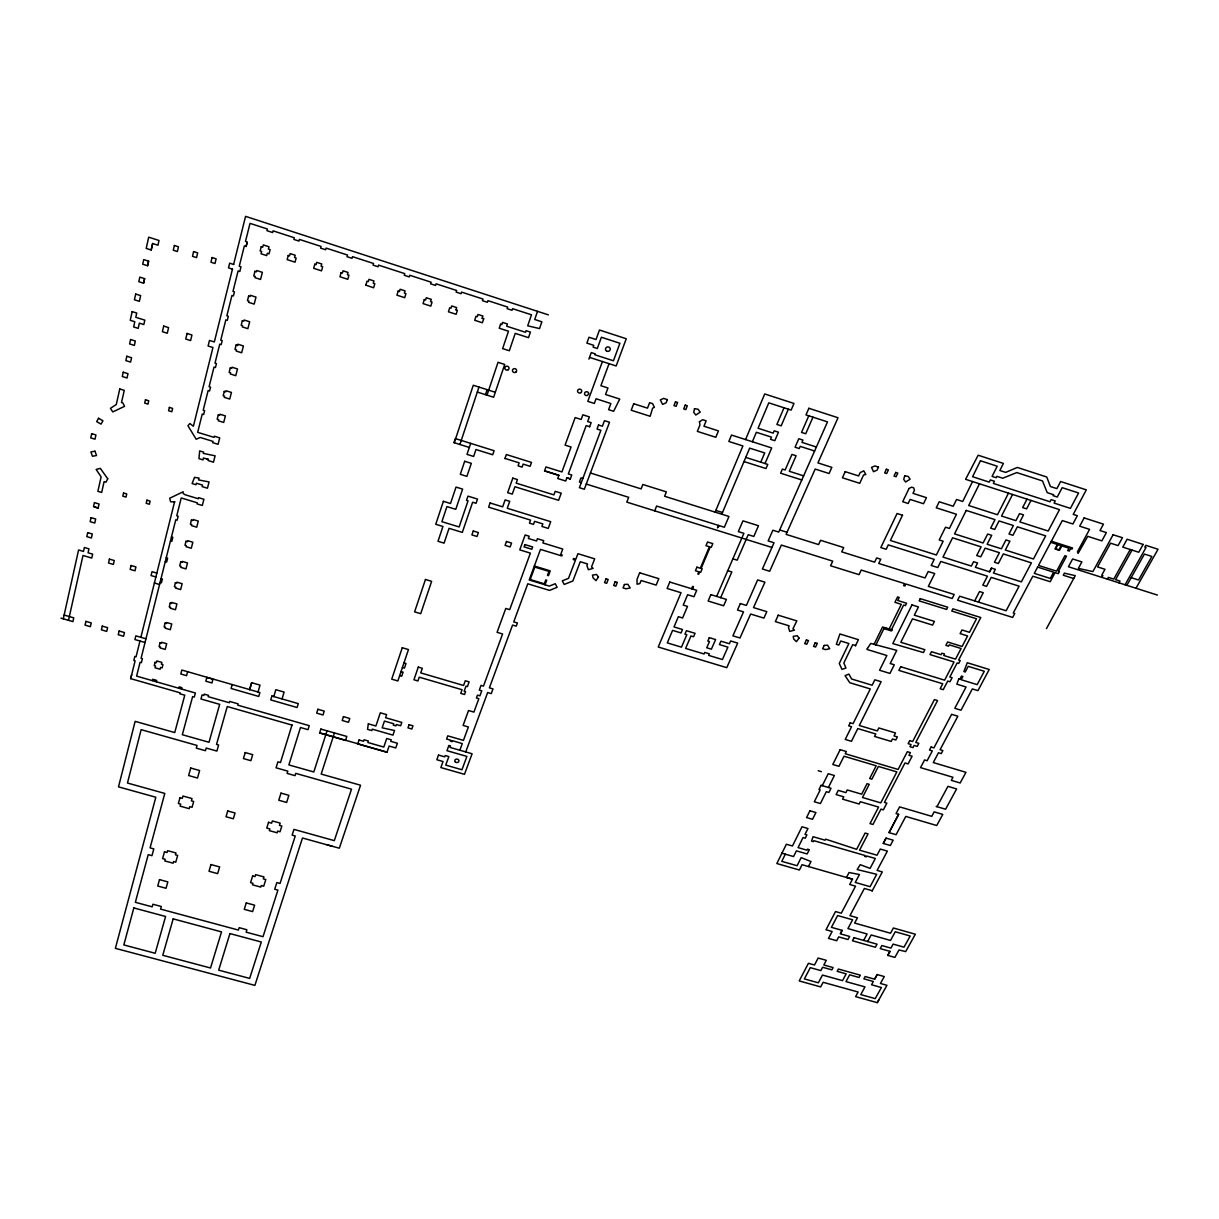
<?xml version="1.0" encoding="UTF-8"?>
<svg xmlns="http://www.w3.org/2000/svg" width="1219" height="1219" viewBox="0 0 1219 1219"><rect width="100%" height="100%" fill="white"/><g stroke="black" fill="none" stroke-linecap="round" stroke-linejoin="round"><path stroke-width="1.5" d="M63.297 618.825L78.58 549.982L83.486 551.43L84.37 547.514L88.957 548.87L88.073 552.786L92.659 554.142L91.76 558.058L82.999 555.468L68.493 620.319M143.598 283.189L144.619 278.633L139.835 277.124L138.814 281.68L143.568 283.189L144.619 278.633M147.575 265.742L148.611 261.171L143.72 259.601L142.699 264.188L147.56 265.742L148.611 261.171M151.186 250.017L152.634 243.51L157.952 245.217L159.019 240.478L148.703 237.172L146.204 248.417L151.186 250.017L152.634 243.51M94.396 506.921L98.145 508.079L99.059 504.011L94.396 502.609L93.497 506.647L98.145 508.049M332.406 846.321L302.48 838.002L254.893 985.379L115.378 948.336L155.819 797.241L118.502 786.864L135.141 721.343L174.744 732.573L184.77 695.196L179.879 693.794L180.138 692.819L130.692 678.648L135.111 660.835L133.816 660.454L134.806 656.477L136.04 656.828L139.972 641.026M140.886 637.308L174.591 501.771M232.448 269.125L214.331 341.975L209.47 340.451L208.099 346.013L212.944 347.537L193.379 426.269L189.905 423.496L187.939 425.751L196.198 439.251L200.206 437.453L213.02 441.4L212.7 442.68L218.064 444.326L219.725 437.88L214.346 436.234L214.056 437.362L197.676 432.334L202.247 414.064L203.664 414.506L204.624 410.681L203.207 410.254L208.129 390.552L209.561 390.994L210.537 387.124L209.104 386.682L214.011 367.071L215.458 367.513L216.433 363.597L215.001 363.14L219.755 344.139L221.203 344.596L222.208 340.604L220.761 340.162L225.835 319.866L227.298 320.323L228.303 316.285L226.856 315.828L231.945 295.47L233.408 295.943L234.444 291.844L232.981 291.371L238.101 270.938L239.823 271.487L240.996 266.809L239.259 266.26L244.364 245.888L246.101 246.451L246.969 243.038M233.606 264.447L245.568 216.357L548.382 314.868M246.116 246.467L247.244 241.972L245.491 241.408L250.017 223.367L267.372 229.004L266.946 230.681L272.645 232.539L273.071 230.848L294.328 237.766L293.886 239.427L298.96 241.072L299.402 239.412L321.054 246.436L320.597 248.112L325.641 249.743L326.098 248.082L347.476 255.03L347.019 256.691L352.032 258.321L352.504 256.66L373.532 263.487L373.06 265.148L378.058 266.763L378.53 265.117L404.784 273.65L404.297 275.296L409.279 276.911L409.767 275.265L431.115 282.198L430.612 283.829L435.564 285.444L436.082 283.814L456.637 290.488L456.119 292.118L461.056 293.718L461.574 292.103L483.014 299.066L482.48 300.682L487.402 302.282L487.935 300.666L507.653 307.066L507.119 308.681L512.026 310.266L512.559 308.666L531.469 314.807L527.705 325.823L539.529 328.566L541.861 321.801L534.73 319.485L537.518 311.333M236.151 344.947L235.008 349.411L236.456 349.868L236.151 351.042L241.667 352.763L243.419 345.952L237.903 344.215L237.583 345.449L236.136 344.992L237.598 345.404M208.403 459.472L208.129 460.553L213.462 462.184L215.108 455.815L203.299 453.392L203.619 452.127L199.672 450.908L198.956 458.634L203.009 459.883L203.482 457.978L208.403 459.472L207.001 459.03M152.375 680.644L152.725 679.273L156.657 680.4L156.306 681.771M178.782 688.232L179.147 686.861L181.844 687.638L181.479 688.994M187.619 671.715L186.568 675.661L180.793 674L181.844 670.039L259.891 692.544L258.748 696.46L231.077 688.476L232.189 684.56M130.616 678.633L131.682 674.716M365.822 285.276L367.01 281.193L368.29 281.604L368.946 279.334L373.928 280.949L373.273 283.219L374.812 283.722L373.623 287.791L365.868 285.139M249.59 689.573L251.586 682.686L260.028 685.124L258.017 692.011M249.712 689.619L251.708 682.716M273.787 696.567L275.829 689.695L284.118 692.087L282.061 698.944M292.042 724.894L280.477 762.545L277.902 761.814L276.073 767.818L287.821 771.139L287.105 773.41L295.044 775.65L295.76 773.379L351.514 789.165L334.311 840.638L293.962 829.392L292.133 835.137L295.242 835.99L280.05 883.47L276.85 882.586L274.717 889.23L277.917 890.114L263.014 936.695L246.131 932.154L246.893 929.747L239.153 927.659L238.406 930.067L160.573 909.1L161.304 906.494L152.893 904.239L152.177 906.845L135.355 902.304L148.23 854.656L151.964 855.677L153.807 848.881L150.074 847.86L164.794 793.432L127.462 783.025L141.145 729.648L197.021 745.449L196.289 748.131L205.432 750.706L206.179 748.039L216.891 751.072L218.612 745.007L216.525 744.413L227.252 706.532L291.981 725.076M455.952 309.794L456.653 307.569L451.7 305.954L450.984 308.194L449.704 307.782L448.44 311.805L456.135 314.289L457.399 310.266L455.952 309.794M327.042 730.836L313.801 771.977L288.873 764.923L300.468 727.514L307.996 729.678L309.26 725.671L237.781 705.161L238.147 703.866L229.66 701.428L229.294 702.723L208.159 696.659L208.525 695.363L204.243 694.144L203.893 695.439L202.08 694.906L200.967 698.99L219.664 704.353L209.013 742.28L182.317 734.722L192.632 696.613L194.278 697.085L195.39 693.001L136.604 676.118L140.078 662.267L141.389 662.648L142.394 658.656L141.084 658.275L175.765 519.782L177.136 520.193L178.157 516.17L176.77 515.759L181.235 497.962L197.31 502.822L197.036 503.889L202.308 505.474L203.908 499.272L198.621 497.672L198.347 498.754L185.136 494.762L183.094 493.451L183.17 491.76L169.685 498.251L170.645 501.771L174.85 501.847M334.463 732.893L321.191 774.08L360.55 785.234L339.324 848.195L326.936 844.797M482.16 318.266L482.907 316.056L477.985 314.456L477.284 316.696L476.004 316.285L474.709 320.292L482.374 322.761L483.699 318.768M454.291 442.741L473.277 385.265L495.31 392.274M459.898 444.493L478.976 387.078M485.482 394.651L487.158 389.684M470.686 443.381L466.999 454.382L473.642 456.455L475.974 449.521L492.705 454.763L494.106 450.71L455.312 438.566L453.971 442.634L469.33 447.449M487.021 395.139L498.038 362.302L504.712 364.451L493.634 397.242L477.33 392.061M504.94 458.588L506.342 454.535L531.499 462.412L530.113 466.298L523.149 464.119L522.098 467.121L518.075 465.856L519.126 462.854L504.986 458.435M558.881 475.38L544.543 470.9L545.96 466.938L561.913 471.936L571.056 447.023L565.083 445.148L575.155 417.568L581.158 419.473L582.865 414.81L589.386 416.898L587.665 421.545L591.154 422.658L589.63 426.772M588.914 359.102L591.276 352.581L595.268 353.876L594.918 354.79L613.447 360.778L619.922 343.27L601.394 337.252L597.295 348.512L593.104 347.141L593.76 345.343L586.872 343.103L588.99 337.252L596.015 339.537L599.458 330.029L626.261 338.745L616.144 365.974L589.539 357.38M459.837 750.234L462.291 743.575L452.401 740.71L452.051 741.655L450.421 741.182L450.756 740.238L446.596 739.034L447.754 735.849L463.449 740.39L468.37 726.966L463.098 725.442L468.538 710.525L473.917 712.094L478.838 698.67L476.431 697.969L477.482 695.135L479.905 695.836L481.749 690.807L479.326 690.091L481.033 685.398L483.471 686.114L502.594 633.971L497.062 632.326L505.778 608.449L509.71 609.622L530.402 553.136L519.766 549.876L525.16 534.973L529.183 536.208L528.345 538.478L536.558 540.992L537.396 538.722L543.704 540.657L542.866 542.927L562.751 549.038L560.679 554.569L562.218 555.041L561.868 555.955L540.474 549.403L529.198 579.985L549.342 586.095L555.239 583.718L557.144 587.314L549.525 590.392L527.781 583.794L513.732 621.888L517.405 622.985L516.231 626.17L512.559 625.073L489.383 687.851L492.994 688.903L491.257 693.611L487.646 692.544L465.734 751.925M602.415 361.54L587.802 401.356L594.339 403.443L596.076 398.735L610.871 403.55L608.586 409.675L613.629 411.275L619.755 399.055L605.553 394.499L607.961 387.977L600.891 385.707L609.058 363.689M570.34 478.869L566.911 477.802L565.723 481.017L557.723 478.518L558.912 475.303L544.573 470.808M570.233 479.158L571.772 475.014L568.328 473.947L586.171 425.599L589.646 426.711M545.015 584.785L546.721 580.229L545.777 579.939L544.329 583.81L530.219 579.528L534.806 567.079L548.977 571.391L547.483 575.368L548.443 575.658L550.241 570.858L534.349 566.012M194.872 477.452L199.047 478.046L198.56 479.92L209.058 481.932L207.443 488.209L202.141 486.594L202.522 485.086L196.396 483.242L196.015 484.751L192.099 483.562L194.522 477.345M654.71 510.837L656.614 506.053L724.36 527.248L728.947 516.46L664.599 496.27L666.366 491.882L642.84 484.492L641.103 488.895L590.438 473.002M715.126 512.117L742.904 445.956L728.84 441.461L731.507 435.061L771.703 447.952L765.014 463.54M745.571 439.571L764.724 393.966L793.98 403.459L791.131 410.087L768.778 402.849L758.066 428.25L773.181 433.126L774.172 430.825L778.453 432.196L774.812 440.699L770.53 439.328L771.475 437.133L756.359 432.288L752.367 441.75M721.785 514.205L749.67 448.135L764.709 452.935L760.763 462.184M691.615 588.731L692.59 586.43L693.428 586.689L692.453 588.99M718.524 525.419L717.473 527.888L719.149 525.618M784.015 407.786L776.884 424.456L781.181 425.842L788.327 409.188M716.65 596.426L743.88 533.343L738.318 531.606L742.95 520.848L758.477 525.724L753.814 536.451L748.222 534.699L737.19 560.161L732.878 558.835M720.688 597.66L731.827 571.924L727.453 570.583M808.776 415.801L801.538 432.395L805.713 433.751L812.966 417.172M902.487 515.241L890.388 540.474L936.39 554.995L943.14 541.221L939.209 539.971L945.517 527.202L949.433 528.452L956.427 514.25L936.268 507.805L939.209 501.771L953.212 506.251L956.549 499.485L962.736 501.466L972.549 481.551M855.418 645.887L858.42 639.67L839.891 633.971L836.341 644.318L838.794 645.064L840.744 641.011L848.881 643.51L839.266 663.486L841.979 669.383L845.925 668.012L843.838 662.968L852.691 644.668L855.57 645.567M873.993 644.44L882.541 627.008L891.942 629.903L891.439 630.939L883.897 628.608M875.851 645.019L884.415 627.572M889.017 629.263L901.313 604.319L894.929 602.323L897.58 596.914L899.241 597.432L897.733 600.479L906.586 603.237L905.412 605.584L903.645 605.035L891.333 629.979M785.326 854.184L781.775 861.345L797.089 865.734L801.157 857.627L811.001 861.559L808.487 866.541M822.292 785.676L828.234 773.699L834.375 775.513L828.417 787.474M979.497 483.791L968.678 505.504L997.492 514.753L1008.479 493.162M1012.562 494.472L1001.546 516.048L1015.899 520.65L1019.541 513.61L1023.518 514.89L1019.876 521.93L1048.218 531.027L1059.494 509.633L965.6 479.311L978.156 455.22L1003.405 463.433L999.854 470.504L1005.675 472.393L1017.332 467.441L1046.755 477.01L1050.397 486.518L1056.873 488.621L1060.606 481.52L1086.312 489.87L1073.238 514.388L1077.322 515.713L1072.903 523.987L1062.298 520.574L1038.512 565.418L1056.614 571.162L1064.918 555.696L1066.503 556.199L1058.412 571.269L1059.402 571.574L1058.275 573.646L1055.09 572.625L1050.214 581.707L1032.798 576.206L1013.279 612.989L1014.772 613.462L1012.669 617.423L957.631 600.205L959.673 596.213L1006.132 610.749L1019.114 586.171L991.199 577.364L986.552 586.354L982.804 585.166L987.436 576.176L940.794 561.456L937.761 567.536L931.209 565.464L934.226 559.384L888.27 544.893L886.183 549.266L880.819 547.575L897.077 513.504L902.548 515.256M989.523 571.787L991.443 568.069L995.359 569.319L993.439 573.021L1021.385 581.859L1031.411 562.858L1003.328 553.929L998.361 563.513L994.445 562.264L999.382 552.679L985.15 548.154L980.731 556.824L976.709 555.544L981.127 546.874L952.572 537.808L942.973 557.083L971.375 566.058L973.585 561.715L977.577 562.98L975.368 567.307L989.676 571.833L991.596 568.13M1027.007 499.135L1022.65 507.592L1026.627 508.872L1031 500.43M974.682 600.906L979.512 591.535L983.261 592.708L978.415 602.079M872.088 891.059L882.297 871.905L877.116 870.412L887.371 851.106L880.286 849.049L877.025 855.235L859.578 850.176L868.035 833.918L865.094 833.065L856.637 849.323L825.629 839.16L825.095 840.196L813.088 836.706L811.534 841.14L813.347 841.659L813.835 840.683L865.033 855.509L864.591 856.363L866.267 856.85L866.709 855.997L875.318 858.481L870.092 868.385L860.233 864.682L857.155 869.543L876.69 874.313L870.107 886.685L855.281 882.434L859.425 874.526L849.064 872.514L846.474 877.451L852.477 879.173L849.689 884.491L855.525 886.167L841.308 913.199L835.518 911.553L825.994 929.777L832.12 931.499L828.493 938.401L836.676 940.702L838.687 936.893L847.997 939.514L849.643 936.451L840.318 933.815L842.131 930.356L831.434 927.339L837.621 915.545L852.599 919.781L847.921 928.573L867.105 933.998L863.646 940.413M886.061 838.108L883.257 843.441L890.342 845.498L893.161 840.181L886.061 838.108L883.318 843.457M898.616 814.322L888.971 832.607L896.087 834.68L905.778 816.425L936.741 825.522L942.775 814.399L934.165 811.869L931.758 816.334L899.607 806.871L896.072 813.576L898.693 814.353L889.047 832.623M840.531 933.388L842.131 930.356M936.969 806.673L947.94 786.346L956.61 788.937L945.594 809.233L936.131 806.429M867.623 941.525L871.174 934.973L890.495 940.443L895.249 931.758L910.197 936.009L903.995 947.163L893.131 944.1L890.921 948.108L881.87 945.548L880.209 948.595L890.007 951.369L887.737 955.376L894.898 957.403L899.012 949.951L905.671 951.612L915.347 934.226L893.39 927.994L890.51 933.236L854.626 923.057L857.445 917.785L849.963 915.652L864.362 888.468L872.271 890.723M1046.466 628.608L1075.265 575.658L1064.385 573.159L1063.258 575.231L1073.695 578.537M1113.13 534.714L1092.91 571.559L1078.358 568.42L1081.893 561.913L1072.629 558.957L1068.423 566.744L1157.41 595.07M874.632 979.177L877.177 974.545L884.278 976.571L880.438 983.474L886.944 985.287L877.284 1002.643L855.616 996.624L858.13 992.022L823.13 982.301L820.677 986.902L799.192 980.945L808.426 963.3L814.505 964.991L818.162 958.058L826.284 960.328L823.815 964.976L833.08 967.566L831.861 969.836L822.612 967.261L820.844 970.598L810.285 967.657L804.372 978.918L818.36 982.804L822.475 975.063L842.527 980.64L846.184 973.859L837.179 971.33L838.398 969.044L860.309 975.17L859.06 977.47L849.643 974.834L845.986 981.6L864.987 986.902L860.751 994.597L875.242 998.635L881.413 987.527L871.539 984.769L873.353 981.493L863.875 978.827L865.124 976.526L874.617 979.177L877.162 974.575M1101.915 577.41L1102.905 575.627L1101.702 575.246L1104.993 569.288L1097.542 566.911L1110.585 543.186L1118.082 545.594L1122.44 537.716L1113.099 534.775M1107.355 579.132L1108.345 577.364L1113.785 579.086L1130.257 549.51M877.299 1002.643L878.96 999.656M1132.04 550.089L1115.553 579.65L1119.987 581.067L1118.996 582.834M1143.148 544.451L1138.759 552.253L1122.775 547.118L1127.148 539.225L1143.132 544.451M1125.076 584.785L1146.012 547.529L1144.809 547.133L1145.83 545.32L1158.05 549.266L1135.986 588.259M1126.844 585.349L1144.428 554.066L1151.864 556.458L1138.561 580.015L1131.171 577.654M887.737 955.376L890.007 951.369M515.911 372.085L515.5 372.359A2.088 1.966 9.4 0 1 512.681 371.46A2.088 1.966 9.4 0 1 513.58 368.824A2.088 1.966 9.4 0 1 516.399 369.723L516.566 370.195A2.088 1.966 9.4 0 1 515.942 372.069M781.562 853.102L793.584 856.561L796.418 850.862L807.161 853.955L809.309 849.689L807.511 849.171L806.993 850.192L798.049 847.616L803.047 837.56L805.256 838.2L806.902 834.908L805.028 834.375L807.953 828.509L801.995 826.787L792.457 846.001L786.377 844.249L776.838 863.54L799.39 870.016L802.056 864.698L852.477 879.173M319.683 732.817L387.032 752.123M60.95 618.14L72.911 621.599L73.765 617.85L64.074 615.031M145.031 642.504L134.928 639.564L135.842 635.846L145.96 638.786M401.036 671.562L403.093 672.157L401.721 676.195L399.68 675.585M156.855 573.113L152.025 571.681L151.065 575.551L155.895 576.983M818.178 770.728L821.393 771.673M161.045 578.583L162.386 578.979L161.426 582.834L160.07 582.438M154.402 582.987L159.552 584.51M403.961 662.892L406.018 663.486L404.464 668.119L402.407 667.509M166.256 557.753L167.612 558.165L166.637 562.066L165.281 561.669M171.468 536.969L172.824 537.381L171.833 541.343L170.462 540.931M884.293 627.815L891.836 630.132M582.834 478.488L580.945 477.894L579.391 482.023L581.295 482.617M566.881 477.878L570.309 478.96M586.278 484.065L628.684 497.322L626.795 502.121L771.932 547.453M779.672 529.96L787.032 532.276M715.843 510.411L722.501 512.498M745.769 457.399L767.772 464.409L765.989 468.553L744.001 461.559M803.626 475.852L789.303 471.281L796.098 455.754L791.939 454.428L785.158 469.955L782.415 469.086L780.617 473.216L801.797 479.966M232.524 269.155L228.502 267.86L229.66 263.182L233.698 264.477M1051.357 541.221L1072.568 548.001L1071.958 549.129L1070.556 548.672L1069.276 551.049L1067.692 550.546L1068.972 548.169L1061.825 545.883L1059.433 550.363L1054.968 548.946L1057.361 544.451L1050.763 542.333M816.38 447.007L801.95 442.375L802.94 440.089L798.78 438.749L795.078 447.205L799.253 448.546L800.197 446.367L814.612 451M482.175 318.281L483.684 318.768M107.729 478.777L105.992 482.191L104.103 481.627L101.665 492.461L97.886 491.333L101.116 476.888L96.149 469.437L100.324 468.37L107.729 478.777M694.495 408.685L693.748 412.327L695.805 415.039L700.224 412.113L698.03 409.218L694.495 408.685M588.686 393.783L587.528 395.398A2.072 1.935 0.3 0 1 584.754 394.514A2.072 1.935 0.3 0 1 585.699 391.908A2.072 1.935 0.3 0 1 588.472 392.808L588.686 393.783M91.684 433.674L90.755 437.895L95.006 439.19L95.935 434.97L91.684 433.674M135.705 294.053L134.425 299.767L139.362 301.322L140.642 295.608L135.705 294.053M132.17 311.607L130.235 320.292L134.806 321.725L133.633 326.951L138.189 328.383L139.362 323.157L143.827 324.559L144.832 320.14L135.797 317.306L136.741 313.054L132.17 311.607M123.241 372.206L122.281 376.519L127.035 377.981L127.995 373.684L123.241 372.206M126.806 356.253L125.847 360.611L130.601 362.089L131.591 357.746L126.806 356.253M130.555 339.522L129.564 343.91L134.364 345.419L135.339 341.03L130.555 339.522M87.692 532.657L86.793 536.619L91.41 537.99L92.309 533.983L87.692 532.657M91.044 517.664L90.145 521.671L94.777 523.042L95.676 519.004L91.044 517.664M119.767 388.968L116.293 404.51L110.441 408.335L112.773 411.931L124.551 406.338L122.86 402.94L121.504 402.529L124.247 390.354L119.767 388.968M85.909 621.37L85.04 625.118L90.374 626.657L91.242 622.909L85.909 621.37M174.378 245.491L173.296 250.215L177.364 251.525L178.446 246.802L174.378 245.491M123.546 492.994L122.814 496.148L125.999 497.093L126.746 493.954L123.546 492.994M145.472 399.786L144.695 403.108L147.971 404.129L148.748 400.792L145.472 399.786M109.405 559.094L108.506 562.995L113.367 564.427L114.266 560.527L109.405 559.094M163.696 326.082L162.401 331.69L167.277 333.229L168.588 327.621L163.696 326.082M102.289 626.124L101.406 629.857L106.723 631.396L107.607 627.663L102.289 626.124M193.608 251.586L192.495 256.31L196.549 257.605L197.661 252.897L193.608 251.586M131.088 565.494L130.159 569.38L134.989 570.812L135.934 566.926L131.088 565.494M146.935 500.171L146.189 503.295L149.358 504.255L150.105 501.116L146.935 500.171M169.365 407.405L168.572 410.727L171.833 411.732L172.626 408.411L169.365 407.405M187.086 333.457L185.745 339.05L190.606 340.573L191.947 334.996L187.086 333.457M119.142 631.015L118.243 634.733L123.546 636.272L124.46 632.554L119.142 631.015M212.091 257.529L210.948 262.222L214.986 263.517L216.129 258.824L212.091 257.529M155.072 662.344L154.234 665.62L155.544 666.001L155.087 667.799L160.1 669.246L160.573 667.448L162.112 667.89L162.95 664.614L161.411 664.172L161.868 662.389L156.855 660.942L156.398 662.694L155.072 662.344M160.055 642.87L159.11 646.573L160.42 646.954L160.177 647.929L165.22 649.392L166.683 643.739L161.624 642.276L161.38 643.236L160.055 642.87M165.098 623.107L164.138 626.856L165.464 627.236L165.22 628.227L170.294 629.705L171.772 623.976L166.683 622.498L166.439 623.458L165.098 623.107M170.218 603.07L169.243 606.864L170.584 607.26L170.325 608.251L175.445 609.744L176.938 603.954L171.818 602.445L171.559 603.435L170.218 603.07M175.384 582.819L174.408 586.659L175.749 587.07L175.49 588.076L180.641 589.585L182.149 583.703L176.999 582.194L176.74 583.185L175.384 582.819M180.702 562.035L179.696 565.936L181.052 566.347L180.793 567.368L185.974 568.907L187.497 562.949L182.317 561.41L182.058 562.416L180.702 562.035M185.989 541.312L184.983 545.259L186.339 545.67L186.08 546.706L191.292 548.26L192.846 542.226L187.619 540.672L187.36 541.693L185.989 541.312M191.398 520.147L190.377 524.155L191.749 524.566L191.474 525.618L196.716 527.187L198.286 521.077L193.044 519.492L192.77 520.528L191.398 520.147M218.277 414.917L217.18 419.214L218.597 419.656L218.308 420.784L223.702 422.444L225.393 415.908L219.984 414.247L219.679 415.374L218.277 414.917M224.281 391.406L223.168 395.779L224.586 396.221L224.296 397.364L229.736 399.055L231.442 392.427L225.987 390.735L225.698 391.878L224.281 391.406M230.269 367.955L229.142 372.359L230.574 372.801L230.284 373.959L235.755 375.665L237.492 368.946L232.006 367.224L231.717 368.382L230.284 367.925M242.337 320.749L241.179 325.275L242.627 325.732L242.322 326.921L247.868 328.673L249.651 321.755L244.09 320.003L243.785 321.191L242.337 320.734M248.63 296.065L247.457 300.666L248.92 301.139L248.615 302.342L254.192 304.11L256.005 297.101L250.413 295.318L250.093 296.537L248.63 296.065M254.954 271.304L253.765 275.966L255.243 276.439L254.923 277.658L260.546 279.456L262.39 272.34L256.752 270.542L256.432 271.776L254.954 271.304M261.232 246.741L260.15 250.992L261.628 251.464L261.034 253.781L266.687 255.609L267.296 253.293L269.033 253.857L270.13 249.621L268.378 249.057L268.972 246.756L263.304 244.912L262.71 247.228L261.232 246.741M288.233 255.472L287.151 259.617L295.044 262.176L296.141 258.032L294.587 257.529L295.196 255.228L290.152 253.598L289.543 255.899L288.233 255.472M133.831 907.942L123.835 944.938L155.179 953.273L165.586 916.475L133.831 907.942M314.807 264.203L313.679 268.317L321.542 270.862L322.669 266.748L321.115 266.245L321.74 263.959L316.727 262.329L316.102 264.614L314.807 264.203M206.864 677.459L205.828 681.208L211.938 682.975L212.975 679.227L206.864 677.459M904.681 475.867L903.721 479.387L905.58 481.993L910.121 479.174L908.14 476.385L904.681 475.867M164.474 851.807L162.615 858.587L165.205 859.304L164.763 860.919L173.098 863.204L173.555 861.574L175.765 862.183L177.669 855.418L175.46 854.809L175.963 852.965L167.597 850.679L167.094 852.523L164.474 851.807M179.985 797.653L178.37 803.504L180.702 804.159L180.153 806.17L189.189 808.669L189.753 806.673L192.053 807.313L193.699 801.477L191.383 800.837L192.023 798.552L182.957 796.022L182.317 798.308L179.985 797.653M159.506 879.615L157.739 886.03L166.043 888.285L167.841 881.886L159.506 879.615M190.713 768.031L188.625 775.543L197.508 778.042L199.611 770.53L190.713 768.031M341.122 272.675L339.964 276.774L347.796 279.303L348.954 275.204L347.4 274.717L348.04 272.431L343.042 270.816L342.402 273.086L341.122 272.675M173.174 918.867L162.767 955.285L210.521 967.993L221.523 931.88L173.174 918.867M210.978 864.545L209.013 871.265L217.652 873.642L219.649 866.922L210.978 864.545M227.724 810.955L226.018 816.745L233.332 818.787L235.054 812.997L227.724 810.955M245.217 752.55L243.434 758.584L250.885 760.686L252.683 754.652L245.217 752.55M271.913 696.019L270.755 699.919L297.086 707.508L298.274 703.622L271.913 696.019M398.156 291.112L396.952 295.181L404.708 297.68L405.927 293.627L404.388 293.124L405.074 290.869L400.106 289.269L399.436 291.524L398.156 291.112M424.303 299.569L423.069 303.607L430.795 306.106L432.044 302.068L430.566 301.596L431.267 299.356L426.284 297.741L425.599 299.981L424.303 299.569M229.934 933.571L218.673 970.156L249.666 978.4L261.308 942.013L229.934 933.571M268.546 822.322L266.763 828.082L269.871 828.935L269.353 830.627L277.14 832.79L277.658 831.114L280.05 831.769L281.848 826.025L279.471 825.354L280.172 823.115L272.355 820.936L271.654 823.191L268.546 822.322M252.638 875.958L250.581 882.632L252.942 883.287L252.47 884.826L260.759 887.097L261.247 885.558L263.7 886.228L265.803 879.554L263.334 878.884L263.959 876.903L255.624 874.632L255.015 876.598L252.638 875.958M246.253 902.913L244.257 909.328L252.607 911.599L254.619 905.184L246.253 902.913M280.995 793.127L278.785 800.243L286.648 802.437L288.873 795.337L280.995 793.127M317.869 709.275L316.666 713.145L323.005 714.974L324.224 711.104L317.869 709.275M320.871 729.069L319.622 733L345.51 740.421L346.805 736.444L320.871 729.069M343.438 716.65L342.189 720.49L348.512 722.318L349.762 718.479L343.438 716.65M359.072 739.963L357.761 743.94L386.972 752.306L389.12 746.043L395.764 747.948L397.379 743.24L390.735 741.335L391.253 739.811L386.713 738.516L383.802 747.064L367.833 742.478L368.336 740.984L364.07 739.765L363.567 741.259L359.072 739.963M500.552 324.224L499.226 328.216L508.475 331.202L502.639 348.604L509.329 350.752L515.21 333.366L528.513 337.663L530.417 332.101L526.059 330.684L525.511 332.284L506.693 326.204L507.439 323.995L502.548 322.41L501.817 324.635L500.552 324.224M368.351 723.842L367.528 729.343L371.81 730.577L372.283 729.16L392.96 735.118L394.545 730.501L382.156 727.819L384.442 721.069L393.752 723.766L393.28 725.122L395.946 725.884L396.404 724.528L400.655 725.762L401.813 722.41L385.57 717.717L386.621 714.624L380.328 712.795L375.894 726.006L368.351 723.842M443.396 501.314L435.747 524.277L442.954 526.471L437.987 541.282L444.051 543.141L449.049 528.33L462.306 532.398L472.637 502.243L476.065 503.295L477.513 499.074L467.959 496.133L466.527 500.354L468.035 500.826L459.136 526.958L441.887 521.686L446.931 506.586L455.784 509.313L462.611 489.109L456.028 487.082L450.512 503.508L443.396 501.314M402.27 647.731L391.726 679.151L397.866 680.949L408.472 649.559L402.27 647.731M464.683 461.27L460.31 474.313L466.907 476.37L471.311 463.342L464.683 461.27M425.461 579.482L414.597 611.862L420.707 613.675L431.633 581.341L425.461 579.482M418.285 667.098L413.927 679.76L417.949 680.933L419.245 677.17L462.047 689.725L460.736 693.367L464.561 694.495L465.582 691.645L464.165 691.234L465.978 686.19L467.41 686.602L469.117 681.893L465.277 680.751L463.57 685.474L420.723 672.888L422.307 668.286L418.285 667.098M473.262 530.996L471.905 534.928L477.01 536.482L478.381 532.566L473.262 530.996M409.081 724.68L407.969 727.895L411.854 729.008L412.967 725.793L409.081 724.68M490.099 502.975L488.636 507.18L530.555 520.102L529.457 523.149L533.48 524.383L534.577 521.351L542.836 523.896L541.906 526.456L548.23 528.406L550.714 521.686L507.272 508.277L509.74 501.329L505.108 499.912L502.67 506.845L490.099 502.975M512.818 478.122L507.653 492.674L512.285 494.106L514.906 486.731L558.592 500.308L561.228 493.192L555.194 491.318L553.898 494.884L516.17 483.151L517.435 479.57L512.788 478.122M506.464 541.495L505.077 545.396L510.151 546.95L511.553 543.049L506.464 541.495M438.505 755.079L436.829 759.742L443.046 761.525L440.851 767.559L464.469 774.324L472.103 753.769L449.963 747.384L450.497 745.906L448.866 745.449L446.962 750.691L466.892 756.42L461.955 769.753L445.743 765.105L448.851 756.557L445.225 755.521L444.722 756.862L438.505 755.079M524.901 544.573L524.063 546.874L531.819 549.251L532.657 546.95L524.901 544.573M598.529 425.004L597.02 429.058L600.876 430.277L579.406 487.676L584.328 489.23L609.5 422.262L604.472 420.662L602.384 426.223L598.529 425.004M573.616 558.531L573.22 559.551L575.429 560.237L568.511 578.355L562.309 580.853L564.214 584.465L572.869 580.975L580.259 561.715L587.512 563.94L586.888 565.555L588.381 569.715L593.15 568.374L591.52 566.972L594.674 558.835L577.928 553.7L575.825 559.216L573.616 558.531M633.697 403.733L631.213 410.239L650.138 416.288L652.622 408.152L654.405 407.298L652.592 403.641L649.605 402.697L647.487 408.152L633.697 403.733M667.357 399.619L666.107 402.803L662.603 404.403L660.317 399.923L663.608 398.415L667.357 399.619M675.478 401.813L673.985 405.622L676.088 406.308L677.596 402.499L675.478 401.813M606.041 578.827L604.533 582.636L606.696 583.307L608.19 579.482L606.041 578.827M685.215 405.135L683.707 408.929L685.809 409.614L687.318 405.805L685.215 405.135M615.184 581.676L613.675 585.486L615.824 586.156L617.347 582.347L615.184 581.676M624.418 584.51L623.061 587.893L626.002 588.807L630.223 587.939L627.831 584.251L624.418 584.51M699.432 421.744L699.95 424.959L697.344 431.389L715.812 437.301L718.448 430.886L703.957 426.239L706.136 420.829L702.632 419.702L699.432 421.744M639.655 572.793L637.049 579.254L637.049 584.206L639.838 583.627L641.118 580.503L656.157 585.105L658.809 578.675L639.655 572.793M669.78 582.042L667.113 588.457L681.04 592.724L658.245 647.015L726.768 667.662L737.693 643.099L730.638 640.965L729.404 643.739L720.932 641.179L719.439 644.592L727.895 647.152L722.425 659.54L708.666 655.38L709.336 653.841L704.719 652.439L704.049 653.978L685.611 648.417L690.96 635.952L693.581 636.745L695.059 633.316L686.419 630.711L684.956 634.139L686.815 634.703L681.482 647.167L667.296 642.885L672.568 630.375L681.025 632.951L682.488 629.507L674.016 626.947L678.343 616.692L682.594 617.987L687.501 606.407L683.234 605.112L687.607 594.735L693.992 596.701L696.704 590.301L669.78 582.042M696.933 567.17L695.439 570.751L698.777 571.787L697.847 573.981L698.7 574.24L699.63 572.046L700.666 572.366L702.174 568.801L701.138 568.465L710.205 546.996L711.256 547.331L712.825 543.628L707.553 541.983L705.984 545.685L709.397 546.752L700.316 568.222L696.933 567.17M710.875 594.643L708.132 601.028L723.629 605.782L726.402 599.413L710.875 594.643M808.867 408.289L805.988 414.902L827.503 421.881L778.743 532.078L772.861 530.235L768.153 540.931L774.004 542.775L762.408 568.999L769.692 571.254L781.349 545.061L832.729 561.136L830.581 565.768L859.045 574.652L861.239 570.05L904.528 583.581L903.553 585.577L904.909 586.004L905.885 584.008L952.176 598.499L954.203 594.491L928.329 586.4L934.714 573.57L928.192 571.528L925.008 577.958L878.747 563.452L880.773 559.231L876.659 557.936L874.632 562.157L841.719 551.841L843.7 547.575L820.555 540.307L818.604 544.588L786.103 534.379L815.176 469.071L829.088 473.521L831.846 467.365L817.919 462.9L838.017 417.751L808.867 408.289M709.306 637.644L707.828 641.072L709.458 641.56L706.746 647.792L711.378 649.178L715.614 639.564L709.306 637.644M740.36 603.557L737.51 610.033L743.514 611.862L732.909 635.846L739.979 637.994L750.63 614.041L763.902 618.109L766.797 611.679L753.51 607.595L764.923 582.164L757.654 579.924L746.378 605.416L740.36 603.557M778.255 615.199L775.345 621.614L789.181 625.85L788.464 627.389L789.683 631.412L794.468 630.132L792.959 628.775L796.83 620.898L778.255 615.199M845.209 471.646L842.42 477.787L859.73 483.318L863.555 475.014L865.825 474.496L863.768 470.824L860.126 472.667L858.633 475.943L845.209 471.646M878.472 467.121L877.055 470.168L873.505 471.707L871.524 467.395L874.861 465.948L878.472 467.121M806.399 639.945L804.677 643.617L806.765 644.257L808.487 640.584L806.399 639.945M886.365 469.239L884.644 472.911L886.685 473.551L888.392 469.894L886.365 469.239M815.252 642.703L813.53 646.375L815.618 647.015L817.339 643.342L815.252 642.703M895.752 472.439L894.03 476.096L896.072 476.751L897.793 473.094L895.752 472.439M824.196 645.43L822.642 648.721L825.492 649.59L829.712 648.752L827.579 645.186L824.196 645.43M909.008 488.514L902.7 501.725L908.201 503.477L910.06 499.424L923.514 503.721L926.44 497.672L912.97 493.36L914.448 490.267L913.686 487.844L911.599 487.173L909.008 488.514M867.425 648.478L866.968 649.422L886.883 655.517L879.569 670.252L889.961 673.421L894.289 664.782L890.205 663.532L896.757 650.397L870.747 643.449L867.425 648.478M850.222 722.776L848.714 725.854L851.548 726.707L845.224 739.445L851.441 741.304L857.78 728.581L875.791 733.975L874.526 736.444L891.18 741.426L892.445 738.958L895.813 739.979L897.382 736.916L893.999 735.91L895.508 732.954L878.823 727.956L877.33 730.912L859.319 725.503L881.139 681.726L874.831 679.806L872.134 685.23L851.624 678.998L848.896 674.092L845.041 675.646L849.811 682.731L870.29 688.933L853.071 723.629L850.222 722.776M980.472 460.782L972.564 476.72L989.219 482.114L990.316 479.92L994.445 481.261L993.348 483.44L1050.001 501.771L1051.128 499.607L1055.227 500.933L1054.1 503.081L1070.419 508.369L1078.586 492.994L1062.191 487.661L1057.269 497.032L1053.17 495.706L1053.673 494.746L1047.212 492.644L1042.519 480.941L1016.783 472.576L1002.734 478.229L996.913 476.339L996.228 477.711L992.098 476.4L997.203 466.222L980.472 460.782M821.073 785.326L818.97 789.562L820.189 789.912L814.307 801.767L820.402 803.55L826.299 791.71L828.905 792.472L831.008 788.251L821.073 785.326M809.934 810.787L806.567 817.553L812.54 819.29L815.922 812.54L809.934 810.787M840.15 749.685L832.806 764.496L838.962 766.324L844.005 756.207L876.187 765.776L869.665 778.53L871.875 779.17L878.396 766.431L896.849 771.901L880.773 802.879L862.488 797.5L869.223 784.335L867.029 783.695L861.665 794.194L847.266 789.958L845.91 792.624L838.245 790.369L836.127 794.605L843.777 796.845L842.603 799.161L859.151 804.022L860.324 801.706L878.594 807.069L870 823.602L872.956 824.471L880.941 809.142L883.348 809.843L886.853 803.123L884.445 802.407L904.97 762.972L908.094 763.902L912.102 756.237L908.963 755.308L910.38 752.611L907.347 751.696L898.129 769.463L845.239 753.738L846.336 751.529L840.15 749.685M911.98 604.914L892.796 643.586L923.408 652.561L924.871 649.681L900.811 642.276L912.482 618.856L932.581 625.088L934.44 621.416L914.326 615.184L918.44 606.925L911.98 604.914M920.254 598.651L919.141 600.876L946.614 609.439L947.742 607.214L920.254 598.651M966.225 510.411L954.538 533.892L983.108 542.988L987.664 534.044L991.702 535.324L987.131 544.268L1001.393 548.794L1005.965 539.941L1009.911 541.19L1005.325 550.043L1033.453 559.003L1045.658 535.872L1017.362 526.806L1012.974 535.278L1009.012 534.013L1013.385 525.526L999.047 520.94L994.704 529.442L990.666 528.162L994.994 519.644L966.225 510.426M900.704 666.747L898.875 670.389L942.729 683.783L940.169 688.735L943.232 689.664L947.727 681.055L949.982 681.756L952.1 677.703L949.83 677.002L957.159 662.938L958.728 663.426L960.222 660.561L958.637 660.073L980.792 617.53L952.892 608.83L951.765 611.054L976.51 618.764L969.486 632.295L962.004 629.979L960.115 633.621L967.581 635.937L962.111 646.481L947.605 642.002L945.868 645.354L948.565 646.192L949.266 644.836L961.075 648.493L955.544 659.129L943.765 655.502L944.542 653.993L941.86 653.171L941.083 654.679L931.468 651.708L929.99 654.588L954.05 661.993L944.618 680.172L900.704 666.747M909.724 740.619L908.155 743.666L911.065 744.55L909.953 746.683L912.985 747.597L914.098 745.449L917.237 746.394L918.821 743.346L915.759 742.432L937.563 700.559L934.409 699.615L912.65 741.502L909.724 740.619M958.744 678.998L956.824 684.179L966.058 686.998L954.797 708.315L961.029 710.205L972.32 688.918L977.958 690.64L989.219 669.49L967.261 662.74L963.879 671.562L965.25 671.989L968.206 666.336L984.282 671.288L977.181 684.636L961.181 679.73L962.888 676.484L961.517 676.057L959.81 679.318L958.744 678.998M931.118 747.034L929.518 750.066L932.322 750.904L927.141 760.732L924.566 759.955L920.528 767.62L952.984 777.28L951.323 780.358L960.161 782.979L965.951 772.328L933.266 762.561L938.478 752.748L941.251 753.586L942.866 750.569L940.078 749.731L957.844 716.223L951.628 714.334L933.922 747.887L931.118 747.034M1037.628 567.094L1034.291 573.372L1050.306 578.446L1053.658 572.183L1037.628 567.094M1057.863 544.619L1055.654 548.748L1058.915 549.799L1061.124 545.655L1057.863 544.619M854.077 937.701L852.447 940.763L875.379 947.239L877.04 944.192L854.077 937.701M1084.133 517.907L1079.699 526.181L1089.573 529.366L1077.413 551.857L1078.114 553.396L1087.759 536.33L1101.854 540.87L1106.364 532.596L1099.98 530.539L1103.454 524.155L1084.133 517.907M98.571 418.269L96.667 421.606L101.04 424.121L102.945 420.784L98.571 418.269M598.453 576.922L596.03 580.64L593.059 577.852L592.464 575.124L596.487 574.439L598.453 576.922M799.039 638.101L796.418 641.682L793.66 638.985L793.234 636.348L797.241 635.693L799.039 638.101M508.308 369.662L507.896 369.921A2.088 1.966 10.4 0 1 505.077 369.022A2.088 1.966 10.4 0 1 505.976 366.386A2.088 1.966 10.4 0 1 508.78 367.285L508.963 367.772A2.088 1.966 10.4 0 1 508.338 369.647M581.006 392.548L580.549 392.823A2.072 1.95 1.1 0 1 577.76 391.939A2.072 1.95 1.1 0 1 578.705 389.333A2.072 1.95 1.1 0 1 581.493 390.232L581.661 390.705A2.072 1.95 1.1 0 1 581.006 392.548M94.96 451.198L90.892 451.944L92.461 456.272L96.53 455.525L94.96 451.198M455.342 761.921A2.072 1.722 6.7 0 0 458.847 761.372A2.072 1.722 6.7 0 0 456.378 759.102A2.072 1.722 6.7 0 0 455.342 761.921M606.544 351.011A2.362 2.24 -3.1 0 0 610.247 349.304A2.362 2.24 -3.1 0 0 606.849 347.125A2.362 2.24 -3.1 0 0 606.544 351.011"/></g></svg>
